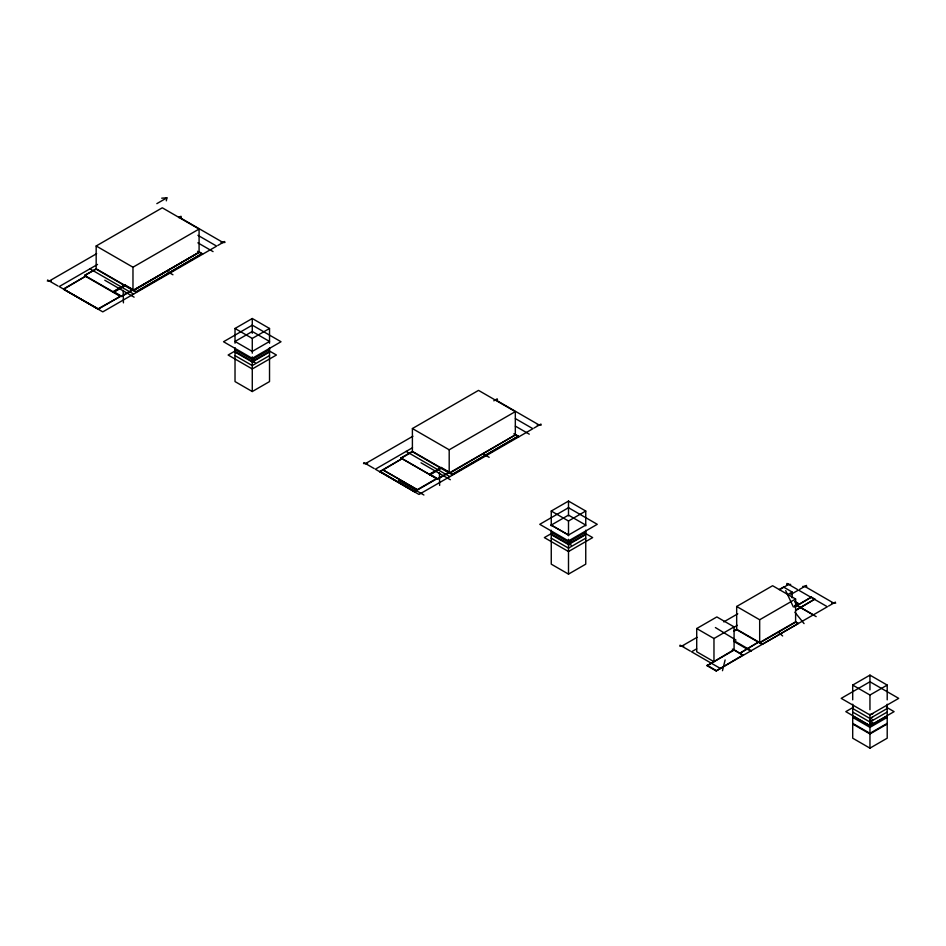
<?xml version="1.0" encoding="UTF-8"?>
<svg xmlns="http://www.w3.org/2000/svg" width="946" height="946" viewBox="0 0 946 946"><rect width="100%" height="100%" fill="white"/><g stroke="black" fill="none" stroke-linecap="round" stroke-linejoin="round"><path stroke-width="1.42" d="M166.319 200.836L166.886 197.844L161.719 198.175M722.484 670.702L725.121 659.953M869.953 720.237L872.827 716.654M869.953 722.862L872.827 719.563M156.835 203.65L166.886 197.844M96.173 269.184L96.173 245.984L162.286 207.801L199.086 229.05L199.086 252.251L132.972 290.422L96.173 269.184L84.667 275.428L96.173 268.782L124.919 285.385L113.425 292.018M49.31 280.997L96.658 253.67M97.533 264.442L59.196 286.579L102.783 311.873L216.658 246.126L197.927 235.318M178.711 217.58L181.005 216.256M63.689 288.873L85.826 276.09L63.689 289.263L98.183 308.786L120.319 296.405L98.183 309.188L63.689 289.263M96.173 245.984L132.972 267.221L199.086 229.05M113.425 291.522L124.919 284.888L132.972 289.535L121.466 296.169L113.425 291.522L113.425 292.42L124.919 285.775L124.919 284.888M113.425 291.924L124.919 285.278L132.972 289.925L121.466 296.571L84.667 275.428M133.398 290.28L199.523 252.109L202.113 253.599L135.988 292.172L133.398 290.28L135.988 291.77L202.113 253.599M133.398 290.682L199.523 252.109M217.817 245.463L224.71 241.478M235.022 343.221L235.022 328.475L252.275 318.506L269.527 328.475L269.527 343.221M235.022 328.475L252.275 338.432L269.527 328.475M234.478 351.356L228.128 355.022L252.275 368.964L276.421 355.022L268.794 350.623M269.527 349.606L252.275 359.563L234.998 349.618M269.527 351.427L252.275 361.396L234.998 351.451M269.527 352.078L252.275 362.034L234.998 352.101M269.527 355.613L252.275 365.57L234.998 355.625M235.022 347.655L235.022 381.581L252.275 391.538L269.527 381.581L269.527 347.655M518.337 436.165L452.212 474.348L449.634 472.846L452.212 474.738L518.337 436.165L515.747 434.675L449.196 473L412.397 451.75L412.397 428.55L478.522 390.379L515.322 411.616L515.322 434.829M365.534 463.575L412.882 436.236M412.491 447.754L375.337 469.204L419.019 494.451L532.894 428.704L515.404 418.617M493.788 400.82L497.241 398.822M436.544 478.972L414.407 491.754L379.914 471.439L414.407 491.352L436.544 478.581L400.903 457.994L412.397 451.36L441.143 467.951M400.903 458.396L412.397 451.75M379.914 471.439L402.05 458.656L379.914 471.841M412.397 428.55L449.196 449.799L515.322 411.616M429.65 474.1L441.143 467.454L449.196 472.101L437.702 478.747L429.65 474.1L429.65 474.987L441.143 468.353L441.143 467.454M429.65 474.596L441.143 467.856L449.196 472.503L437.702 479.137L400.903 457.994M449.634 473.248L515.747 434.675M534.041 428.041L540.935 424.056M551.258 525.799L551.258 511.041L568.499 501.084L585.751 511.041L585.751 525.799M551.258 525.089L568.499 515.121L585.751 525.089L568.499 535.046L551.222 525.101L568.499 535.046M551.258 511.041L568.499 520.998L585.751 511.041M551.979 533.201L544.352 537.6L568.499 551.542L592.657 537.6L585.03 533.201M585.751 532.172L568.499 542.141L551.222 532.196M585.751 534.005L568.499 543.962L551.222 534.017M585.751 534.656L568.499 544.612L551.222 534.667M585.751 538.179L568.499 548.136L551.222 538.203M551.258 530.221L551.258 564.159L568.499 574.116L585.751 564.159L585.751 530.221M734.084 626.891L713.97 638.515L713.97 661.715L696.717 651.759L696.717 628.546L716.843 616.934L734.084 626.891L734.084 650.091L707.064 665.7L734.084 649.63M795.61 622.208L798.081 623.639L762.145 644.392L736.674 629.681L736.674 606.481L772.61 585.728L795.61 599.007L795.61 622.208L759.673 642.961L759.673 619.76L795.61 599.007M779.22 589.547L783.536 587.052L792.157 592.042L792.157 597.837M681.77 646.142L697.036 637.332M723.773 621.9L737.774 613.812M779.776 589.559L788.68 584.415M787.852 594.526L792.157 592.042M696.634 648.85L691.538 651.794L720.462 668.491M733.54 627.541L737.36 625.33M790.821 594.466L798.459 590.068L827.372 606.764L716.146 670.939L707.064 665.7M799.607 589.393L806.5 585.42M734.143 630.745L736.674 629.279L758.692 641.991L739.725 653.343L758.692 641.991M734.143 631.136L736.674 629.681M794.652 605.771L798.483 603.56L794.652 606.161M794.829 606.658L811.396 597.103L814.837 599.09L795.74 610.525M794.829 607.06L811.396 597.103M795.74 610.123L814.837 599.09M716.146 670.939L743.178 654.88M828.53 606.09L835.424 602.117M852.701 699.839L852.701 685.081L869.953 675.125L887.206 685.081L887.206 699.839M852.701 685.081L869.953 695.038L887.206 685.081M853.434 707.241L845.807 711.64L869.953 725.582L894.1 711.64L886.473 707.241M887.206 708.507L869.953 718.463L852.677 708.519M887.206 712.042L869.953 722.011L852.677 712.066M887.206 715.921L869.953 725.878L852.677 715.933M887.206 717.399L869.953 727.356L852.677 717.411M887.206 723.359L869.953 733.316L852.677 723.371M887.206 723.997L869.953 733.954L852.677 724.009M852.701 704.202L852.701 738.199L869.953 748.156L887.206 738.199L887.206 704.202M870.911 723.513L872.827 722.46M869.953 714.869L872.827 713.757M252.275 360.473L255.148 359.657M568.499 543.051L571.384 542.224M178.617 217.249L181.301 217.249M220.974 242.472L224.994 242.472M47.3 280.997L51.321 280.997M494.841 399.815L497.525 399.815M537.198 425.05L541.23 425.05M363.524 463.575L367.556 463.575M786.67 584.415L790.69 584.415M802.764 586.414L806.796 586.414M831.688 603.11L835.708 603.11M679.76 646.142L683.781 646.142M869.953 725.109L872.827 725.369M252.275 361.715L255.148 362.555M568.499 544.293L571.384 545.133M179.291 217.249L222.984 242.472M495.515 399.815L539.208 425.05M804.786 586.414L833.698 603.11M197.868 242.838L213.051 251.601M515.369 426.138L529.275 434.167M786.954 583.422L797.301 589.393M197.584 251.281L202.574 254.167M513.808 433.847L518.798 436.733M794.794 601.42L798.483 603.56M794.794 601.822L798.483 603.95M795.681 604.624L813.288 614.794M798.471 606.386L816.173 616.615M798.081 623.237L795.61 621.818L759.673 642.559L762.145 643.99M167.749 271.774L172.929 274.766M483.985 454.34L489.165 457.332M736.674 606.481L759.673 619.76M89.846 268.782L133.552 294.017M406.07 451.36L449.776 476.583M733.623 640.466L751.219 650.623M733.706 641.341L750.935 651.286M104.793 280.241L134.119 297.162M421.029 462.807L450.343 479.74M733.611 649.417L743.178 655.342L732.381 649.11M696.717 628.546L713.97 638.515M84.667 275.818L120.319 296.405M398.597 480.402L423.903 495.006M47.584 280.004L57.943 285.976M363.82 462.582L374.167 468.554M680.044 645.148L690.391 651.12M707.064 665.227L716.146 670.548M715.401 627.553L736 640.099M778.877 632.732L782.649 635.96M794.865 612.204L804.065 623.603M785.688 590.623L793.363 606.977M439.417 472.929L439.642 485.428M123.193 290.363L123.418 302.85M869.953 675.125L869.953 689.882M869.953 695.038L869.953 709.796M869.953 714.159L869.953 748.156M568.499 501.084L568.499 515.842M568.499 520.998L568.499 535.755M568.499 539.303L568.499 574.116M449.196 449.799L449.196 473M252.275 318.506L252.275 333.264M252.275 338.432L252.275 353.177M252.275 356.843L252.275 391.538M132.972 267.221L132.972 290.422M252.275 325.152L223.528 341.743L252.275 358.345L281.021 341.743L252.275 325.152M252.275 331.49L235.022 341.459L252.275 351.415L269.527 341.459L252.275 331.49M568.499 507.718L539.752 524.321L568.499 540.923L597.257 524.321L568.499 507.718M869.953 681.759L841.207 698.361L869.953 714.963L898.7 698.361L869.953 681.759M417.281 489.697L382.787 469.784L417.281 489.697"/></g></svg>
